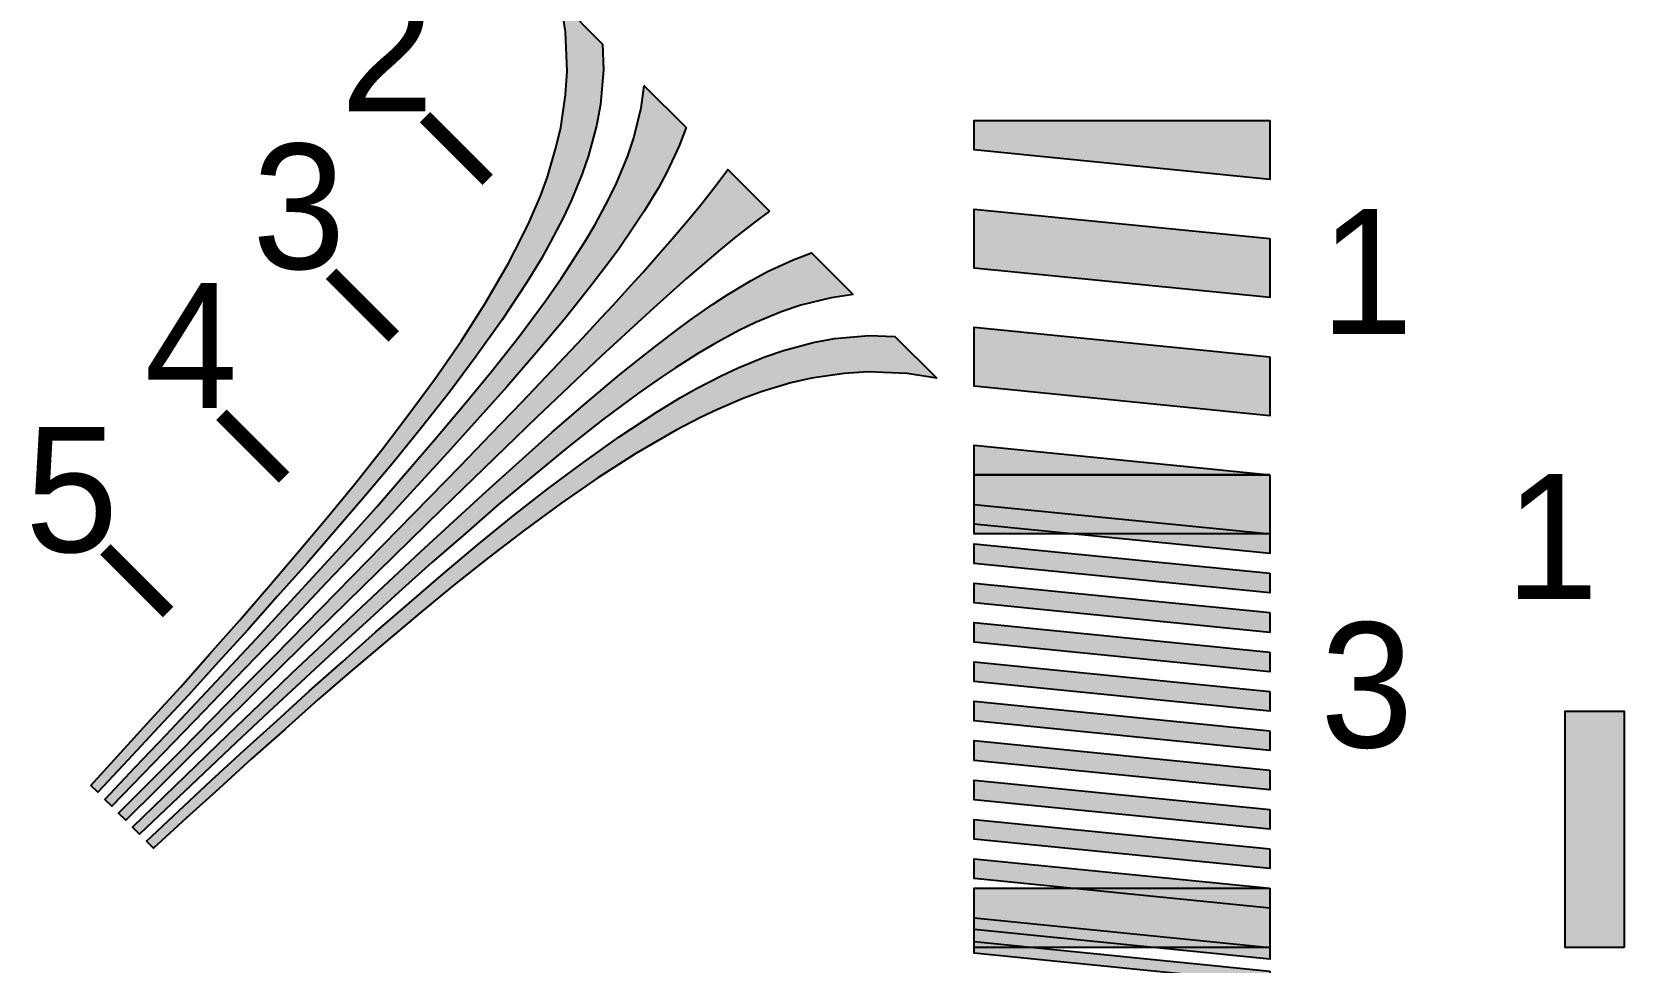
# Model space of a CAD drawing. Header units: millimetres. Extents: x 0 to 297, y 0 to 210.
# Drawn here: x 166.02 to 213.19, y 140.44 to 168 of the extents above; entities that cross this region are included whole.
import ezdxf

# ---------------------------------------------------------------- set-up
doc = ezdxf.new("R2010")
doc.units = ezdxf.units.MM
for name, color, linetype in [('CENTER', 7, 'Continuous'), ('LABELS', 7, 'Continuous'), ('PERIPHERY', 7, 'Continuous')]:
    doc.layers.add(name, color=color, linetype=linetype)

msp = doc.modelspace()

# ---------------------------------------------------------------- hatches: boundary and pattern name
at = {"layer": 'CENTER', "true_color": 0x000000}
h = msp.add_hatch(color=7, dxfattribs=at)
h.dxf.hatch_style = 1
h.paths.add_polyline_path([(213.192, 140.875), (211.442, 140.875), (211.442, 147.875), (213.192, 147.875), (213.192, 140.875)])
at = {"layer": 'PERIPHERY', "true_color": 0x000000}
h = msp.add_hatch(color=7, dxfattribs=at)
h.dxf.hatch_style = 1
h.paths.add_polyline_path([(182.929, 167.638), (182.954, 166.87), (182.867, 165.843), (182.75, 165.219), (182.515, 164.34), (182.323, 163.789), (182.002, 162.997), (181.766, 162.49), (181.382, 161.76), (181.117, 161.283), (180.696, 160.591), (179.96, 159.471), (179.186, 158.388), (178.394, 157.324), (177.577, 156.285), (176.743, 155.263), (175.895, 154.255), (175.041, 153.252), (174.175, 152.262), (173.302, 151.278), (172.43, 150.295), (171.545, 149.324), (170.661, 148.352), (169.77, 147.387), (168.872, 146.428), (167.975, 145.469), (167.771, 145.673), (168.656, 146.645), (169.541, 147.616), (170.425, 148.587), (171.297, 149.571), (172.17, 150.555), (173.03, 151.552), (173.884, 152.554), (174.731, 153.563), (175.567, 154.583), (176.39, 155.617), (177.194, 156.669), (177.98, 157.739), (178.741, 158.834), (179.465, 159.967), (180.145, 161.142), (180.523, 161.878), (180.764, 162.379), (181.098, 163.159), (181.296, 163.704), (181.55, 164.564), (181.692, 165.164), (181.834, 166.135), (181.878, 166.834), (181.828, 167.997), (181.693, 168.876), (182.929, 167.638)])
h = msp.add_hatch(color=7, dxfattribs=at)
h.dxf.hatch_style = 1
h.paths.add_polyline_path([(185.404, 165.163), (185.2, 164.624), (184.848, 163.863), (184.588, 163.381), (184.167, 162.688), (183.87, 162.242), (183.418, 161.58), (183.103, 161.153), (182.62, 160.522), (182.292, 160.108), (181.798, 159.489), (180.95, 158.481), (180.09, 157.484), (179.218, 156.5), (178.339, 155.523), (177.448, 154.558), (176.557, 153.593), (175.66, 152.634), (174.756, 151.681), (173.853, 150.728), (172.95, 149.775), (172.04, 148.829), (171.131, 147.882), (170.215, 146.942), (169.305, 145.995), (168.39, 145.055), (168.186, 145.259), (169.089, 146.212), (169.992, 147.165), (170.896, 148.117), (171.793, 149.076), (172.69, 150.035), (173.581, 151), (174.465, 151.972), (175.35, 152.943), (176.229, 153.92), (177.095, 154.911), (177.955, 155.907), (178.803, 156.916), (179.638, 157.937), (180.455, 158.976), (181.246, 160.04), (181.704, 160.696), (182.002, 161.141), (182.434, 161.822), (182.707, 162.292), (183.096, 163.016), (183.344, 163.511), (183.672, 164.297), (183.858, 164.854), (184.074, 165.751), (184.167, 166.4), (185.404, 165.163)])
h = msp.add_hatch(color=7, dxfattribs=at)
h.dxf.hatch_style = 1
h.paths.add_polyline_path([(202.692, 165.375), (202.692, 163.625), (193.942, 164.5), (193.942, 165.375), (202.692, 165.375)])
h = msp.add_hatch(color=7, dxfattribs=at)
h.dxf.hatch_style = 1
h.paths.add_polyline_path([(187.879, 162.688), (187.453, 162.372), (186.828, 161.883), (186.419, 161.549), (185.819, 161.036), (185.417, 160.695), (184.829, 160.169), (184.439, 159.816), (183.858, 159.284), (183.474, 158.925), (182.892, 158.393), (181.939, 157.49), (180.987, 156.587), (180.04, 155.677), (179.1, 154.761), (178.16, 153.846), (177.219, 152.93), (176.279, 152.014), (175.344, 151.093), (174.404, 150.177), (173.47, 149.255), (172.536, 148.333), (171.601, 147.411), (170.667, 146.489), (169.733, 145.567), (168.805, 144.639), (168.594, 144.849), (169.522, 145.778), (170.444, 146.712), (171.366, 147.646), (172.288, 148.58), (173.21, 149.515), (174.132, 150.449), (175.048, 151.389), (175.969, 152.323), (176.885, 153.264), (177.801, 154.204), (178.717, 155.145), (179.632, 156.085), (180.541, 157.032), (181.445, 157.984), (182.348, 158.937), (182.88, 159.519), (183.239, 159.902), (183.771, 160.484), (184.125, 160.873), (184.644, 161.467), (184.99, 161.864), (185.504, 162.464), (185.838, 162.872), (186.327, 163.497), (186.643, 163.923), (187.879, 162.688)])
h = msp.add_hatch(color=7, dxfattribs=at)
h.dxf.hatch_style = 1
h.paths.add_polyline_path([(202.692, 161.875), (202.692, 160.125), (193.942, 161), (193.942, 162.75), (202.692, 161.875)])
h = msp.add_hatch(color=7, dxfattribs=at)
h.dxf.hatch_style = 1
h.paths.add_polyline_path([(190.354, 160.213), (189.704, 160.12), (188.807, 159.904), (188.25, 159.718), (187.465, 159.39), (186.964, 159.149), (186.246, 158.752), (185.776, 158.481), (185.095, 158.047), (184.65, 157.75), (183.994, 157.293), (182.93, 156.501), (181.89, 155.684), (180.87, 154.849), (179.861, 154.001), (178.865, 153.141), (177.875, 152.275), (176.897, 151.396), (175.926, 150.512), (174.955, 149.627), (173.989, 148.736), (173.03, 147.839), (172.072, 146.941), (171.119, 146.038), (170.166, 145.135), (169.213, 144.232), (169.009, 144.436), (169.949, 145.351), (170.896, 146.261), (171.836, 147.177), (172.783, 148.086), (173.729, 148.996), (174.682, 149.899), (175.635, 150.802), (176.588, 151.706), (177.547, 152.603), (178.512, 153.494), (179.477, 154.385), (180.455, 155.263), (181.439, 156.136), (182.435, 156.996), (183.443, 157.844), (184.062, 158.339), (184.477, 158.667), (185.108, 159.149), (185.535, 159.465), (186.191, 159.922), (186.643, 160.213), (187.336, 160.634), (187.818, 160.894), (188.579, 161.247), (189.117, 161.451), (190.354, 160.213)])
h = msp.add_hatch(color=7, dxfattribs=at)
h.dxf.hatch_style = 1
h.paths.add_polyline_path([(192.829, 157.738), (191.95, 157.874), (190.787, 157.924), (190.088, 157.88), (189.117, 157.738), (188.51, 157.602), (187.656, 157.342), (187.111, 157.144), (186.332, 156.81), (185.831, 156.569), (185.094, 156.191), (183.919, 155.51), (182.787, 154.787), (181.692, 154.026), (180.621, 153.24), (179.569, 152.436), (178.536, 151.613), (177.515, 150.777), (176.506, 149.929), (175.504, 149.076), (174.508, 148.216), (173.524, 147.343), (172.54, 146.471), (171.569, 145.586), (170.597, 144.701), (169.626, 143.816), (169.422, 144.021), (170.381, 144.918), (171.34, 145.815), (172.305, 146.706), (173.276, 147.591), (174.247, 148.476), (175.232, 149.348), (176.216, 150.22), (177.206, 151.086), (178.208, 151.941), (179.217, 152.788), (180.237, 153.624), (181.276, 154.441), (182.341, 155.232), (183.424, 156.005), (184.544, 156.741), (185.236, 157.162), (185.713, 157.428), (186.443, 157.812), (186.95, 158.047), (187.736, 158.375), (188.293, 158.56), (189.172, 158.796), (189.796, 158.914), (190.823, 159), (191.591, 158.975), (192.829, 157.738)])
h = msp.add_hatch(color=7, dxfattribs=at)
h.dxf.hatch_style = 1
h.paths.add_polyline_path([(202.692, 158.375), (202.692, 156.625), (193.942, 157.5), (193.942, 159.25), (202.692, 158.375)])
h = msp.add_hatch(color=7, dxfattribs=at)
h.dxf.hatch_style = 1
h.paths.add_polyline_path([(202.692, 154.875), (193.942, 154.875), (193.942, 155.75), (202.692, 154.875)])
h = msp.add_hatch(color=7, dxfattribs=at)
h.dxf.hatch_style = 1
h.paths.add_polyline_path([(202.692, 154.875), (202.692, 153.125), (193.942, 153.125), (193.942, 154.875), (202.692, 154.875)])
h = msp.add_hatch(color=7, dxfattribs=at)
h.dxf.hatch_style = 1
h.paths.add_polyline_path([(202.692, 153.125), (202.692, 152.542), (193.942, 153.417), (193.942, 154), (202.692, 153.125)])
h = msp.add_hatch(color=7, dxfattribs=at)
h.dxf.hatch_style = 1
h.paths.add_polyline_path([(202.692, 151.958), (202.692, 151.375), (193.942, 152.25), (193.942, 152.833), (202.692, 151.958)])
h = msp.add_hatch(color=7, dxfattribs=at)
h.dxf.hatch_style = 1
h.paths.add_polyline_path([(202.692, 150.792), (202.692, 150.208), (193.942, 151.083), (193.942, 151.666), (202.692, 150.792)])
h = msp.add_hatch(color=7, dxfattribs=at)
h.dxf.hatch_style = 1
h.paths.add_polyline_path([(202.692, 149.625), (202.692, 149.041), (193.942, 149.916), (193.942, 150.5), (202.692, 149.625)])
h = msp.add_hatch(color=7, dxfattribs=at)
h.dxf.hatch_style = 1
h.paths.add_polyline_path([(202.692, 148.458), (202.692, 147.875), (193.942, 148.749), (193.942, 149.333), (202.692, 148.458)])
h = msp.add_hatch(color=7, dxfattribs=at)
h.dxf.hatch_style = 1
h.paths.add_polyline_path([(202.692, 147.291), (202.692, 146.708), (193.942, 147.583), (193.942, 148.166), (202.692, 147.291)])
h = msp.add_hatch(color=7, dxfattribs=at)
h.dxf.hatch_style = 1
h.paths.add_polyline_path([(202.692, 146.125), (202.692, 145.541), (193.942, 146.416), (193.942, 147), (202.692, 146.125)])
h = msp.add_hatch(color=7, dxfattribs=at)
h.dxf.hatch_style = 1
h.paths.add_polyline_path([(202.692, 144.958), (202.692, 144.374), (193.942, 145.25), (193.942, 145.833), (202.692, 144.958)])
h = msp.add_hatch(color=7, dxfattribs=at)
h.dxf.hatch_style = 1
h.paths.add_polyline_path([(202.692, 143.791), (202.692, 143.208), (193.942, 144.083), (193.942, 144.666), (202.692, 143.791)])
h = msp.add_hatch(color=7, dxfattribs=at)
h.dxf.hatch_style = 1
h.paths.add_polyline_path([(202.692, 142.625), (202.692, 142.041), (193.942, 142.916), (193.942, 143.499), (202.692, 142.625)])
h = msp.add_hatch(color=7, dxfattribs=at)
h.dxf.hatch_style = 1
h.paths.add_polyline_path([(202.692, 142.625), (202.692, 140.875), (193.942, 140.875), (193.942, 142.625), (202.692, 142.625)])
h = msp.add_hatch(color=7, dxfattribs=at)
h.dxf.hatch_style = 1
h.paths.add_polyline_path([(202.692, 140.875), (202.692, 140.525), (193.942, 141.4), (193.942, 141.75), (202.692, 140.875)])
h = msp.add_hatch(color=7, dxfattribs=at)
h.dxf.hatch_style = 1
h.paths.add_polyline_path([(202.692, 140.175), (202.692, 139.825), (193.942, 140.7), (193.942, 141.05), (202.692, 140.175)])

# ---------------------------------------------------------------- linework, layer by layer
at = {"layer": 'CENTER', "color": 250}
msp.add_lwpolyline([(213.192, 140.875), (211.442, 140.875), (211.442, 147.875), (213.192, 147.875), (213.192, 140.875)], close=True, dxfattribs=at)
at = {"layer": 'CENTER', "color": 250, "true_color": 0x000000}
for points in [[(213.192, 140.875), (213.192, 147.875), (211.442, 147.875)], [(211.442, 147.875), (211.442, 140.875), (213.192, 140.875)]]:
    msp.add_solid(points, dxfattribs=at)
at = {"layer": 'PERIPHERY', "color": 250}
for points in [[(182.929, 167.638), (182.954, 166.87), (182.867, 165.843), (182.75, 165.219), (182.515, 164.34), (182.323, 163.789), (182.002, 162.997), (181.766, 162.49), (181.382, 161.76), (181.117, 161.283), (180.696, 160.591), (179.96, 159.471), (179.186, 158.388), (178.394, 157.324), (177.577, 156.285), (176.743, 155.263), (175.895, 154.255), (175.041, 153.252), (174.175, 152.262), (173.302, 151.278), (172.43, 150.295), (171.545, 149.324), (170.661, 148.352), (169.77, 147.387), (168.872, 146.428), (167.975, 145.469), (167.771, 145.673), (168.656, 146.645), (169.541, 147.616), (170.425, 148.587), (171.297, 149.571), (172.17, 150.555), (173.03, 151.552), (173.884, 152.554), (174.731, 153.563), (175.567, 154.583), (176.39, 155.617), (177.194, 156.669), (177.98, 157.739), (178.741, 158.834), (179.465, 159.967), (180.145, 161.142), (180.523, 161.878), (180.764, 162.379), (181.098, 163.159), (181.296, 163.704), (181.55, 164.564), (181.692, 165.164), (181.834, 166.135), (181.878, 166.834), (181.828, 167.997), (181.693, 168.876), (182.929, 167.638)], [(185.404, 165.163), (185.2, 164.624), (184.848, 163.863), (184.588, 163.381), (184.167, 162.688), (183.87, 162.242), (183.418, 161.58), (183.103, 161.153), (182.62, 160.522), (182.292, 160.108), (181.798, 159.489), (180.95, 158.481), (180.09, 157.484), (179.218, 156.5), (178.339, 155.523), (177.448, 154.558), (176.557, 153.593), (175.66, 152.634), (174.756, 151.681), (173.853, 150.728), (172.95, 149.775), (172.04, 148.829), (171.131, 147.882), (170.215, 146.942), (169.305, 145.995), (168.39, 145.055), (168.186, 145.259), (169.089, 146.212), (169.992, 147.165), (170.896, 148.117), (171.793, 149.076), (172.69, 150.035), (173.581, 151), (174.465, 151.972), (175.35, 152.943), (176.229, 153.92), (177.095, 154.911), (177.955, 155.907), (178.803, 156.916), (179.638, 157.937), (180.455, 158.976), (181.246, 160.04), (181.704, 160.696), (182.002, 161.141), (182.434, 161.822), (182.707, 162.292), (183.096, 163.016), (183.344, 163.511), (183.672, 164.297), (183.858, 164.854), (184.074, 165.751), (184.167, 166.4), (185.404, 165.163)], [(202.692, 165.375), (202.692, 163.625), (193.942, 164.5), (193.942, 165.375), (202.692, 165.375)], [(187.879, 162.688), (187.453, 162.372), (186.828, 161.883), (186.419, 161.549), (185.819, 161.036), (185.417, 160.695), (184.829, 160.169), (184.439, 159.816), (183.858, 159.284), (183.474, 158.925), (182.892, 158.393), (181.939, 157.49), (180.987, 156.587), (180.04, 155.677), (179.1, 154.761), (178.16, 153.846), (177.219, 152.93), (176.279, 152.014), (175.344, 151.093), (174.404, 150.177), (173.47, 149.255), (172.536, 148.333), (171.601, 147.411), (170.667, 146.489), (169.733, 145.567), (168.805, 144.639), (168.594, 144.849), (169.522, 145.778), (170.444, 146.712), (171.366, 147.646), (172.288, 148.58), (173.21, 149.515), (174.132, 150.449), (175.048, 151.389), (175.969, 152.323), (176.885, 153.264), (177.801, 154.204), (178.717, 155.145), (179.632, 156.085), (180.541, 157.032), (181.445, 157.984), (182.348, 158.937), (182.88, 159.519), (183.239, 159.902), (183.771, 160.484), (184.125, 160.873), (184.644, 161.467), (184.99, 161.864), (185.504, 162.464), (185.838, 162.872), (186.327, 163.497), (186.643, 163.923), (187.879, 162.688)], [(202.692, 161.875), (202.692, 160.125), (193.942, 161), (193.942, 162.75), (202.692, 161.875)], [(190.354, 160.213), (189.704, 160.12), (188.807, 159.904), (188.25, 159.718), (187.465, 159.39), (186.964, 159.149), (186.246, 158.752), (185.776, 158.481), (185.095, 158.047), (184.65, 157.75), (183.994, 157.293), (182.93, 156.501), (181.89, 155.684), (180.87, 154.849), (179.861, 154.001), (178.865, 153.141), (177.875, 152.275), (176.897, 151.396), (175.926, 150.512), (174.955, 149.627), (173.989, 148.736), (173.03, 147.839), (172.072, 146.941), (171.119, 146.038), (170.166, 145.135), (169.213, 144.232), (169.009, 144.436), (169.949, 145.351), (170.896, 146.261), (171.836, 147.177), (172.783, 148.086), (173.729, 148.996), (174.682, 149.899), (175.635, 150.802), (176.588, 151.706), (177.547, 152.603), (178.512, 153.494), (179.477, 154.385), (180.455, 155.263), (181.439, 156.136), (182.435, 156.996), (183.443, 157.844), (184.062, 158.339), (184.477, 158.667), (185.108, 159.149), (185.535, 159.465), (186.191, 159.922), (186.643, 160.213), (187.336, 160.634), (187.818, 160.894), (188.579, 161.247), (189.117, 161.451), (190.354, 160.213)], [(192.829, 157.738), (191.95, 157.874), (190.787, 157.924), (190.088, 157.88), (189.117, 157.738), (188.51, 157.602), (187.656, 157.342), (187.111, 157.144), (186.332, 156.81), (185.831, 156.569), (185.094, 156.191), (183.919, 155.51), (182.787, 154.787), (181.692, 154.026), (180.621, 153.24), (179.569, 152.436), (178.536, 151.613), (177.515, 150.777), (176.506, 149.929), (175.504, 149.076), (174.508, 148.216), (173.524, 147.343), (172.54, 146.471), (171.569, 145.586), (170.597, 144.701), (169.626, 143.816), (169.422, 144.021), (170.381, 144.918), (171.34, 145.815), (172.305, 146.706), (173.276, 147.591), (174.247, 148.476), (175.232, 149.348), (176.216, 150.22), (177.206, 151.086), (178.208, 151.941), (179.217, 152.788), (180.237, 153.624), (181.276, 154.441), (182.341, 155.232), (183.424, 156.005), (184.544, 156.741), (185.236, 157.162), (185.713, 157.428), (186.443, 157.812), (186.95, 158.047), (187.736, 158.375), (188.293, 158.56), (189.172, 158.796), (189.796, 158.914), (190.823, 159), (191.591, 158.975), (192.829, 157.738)], [(202.692, 158.375), (202.692, 156.625), (193.942, 157.5), (193.942, 159.25), (202.692, 158.375)], [(202.692, 154.875), (193.942, 154.875), (193.942, 155.75), (202.692, 154.875)], [(202.692, 154.875), (202.692, 153.125), (193.942, 153.125), (193.942, 154.875), (202.692, 154.875)], [(202.692, 153.125), (202.692, 152.542), (193.942, 153.417), (193.942, 154), (202.692, 153.125)], [(202.692, 151.958), (202.692, 151.375), (193.942, 152.25), (193.942, 152.833), (202.692, 151.958)], [(202.692, 150.792), (202.692, 150.208), (193.942, 151.083), (193.942, 151.666), (202.692, 150.792)], [(202.692, 149.625), (202.692, 149.041), (193.942, 149.916), (193.942, 150.5), (202.692, 149.625)], [(202.692, 148.458), (202.692, 147.875), (193.942, 148.749), (193.942, 149.333), (202.692, 148.458)], [(202.692, 147.291), (202.692, 146.708), (193.942, 147.583), (193.942, 148.166), (202.692, 147.291)], [(202.692, 146.125), (202.692, 145.541), (193.942, 146.416), (193.942, 147), (202.692, 146.125)], [(202.692, 144.958), (202.692, 144.374), (193.942, 145.25), (193.942, 145.833), (202.692, 144.958)], [(202.692, 143.791), (202.692, 143.208), (193.942, 144.083), (193.942, 144.666), (202.692, 143.791)], [(202.692, 142.625), (202.692, 142.041), (193.942, 142.916), (193.942, 143.499), (202.692, 142.625)], [(202.692, 142.625), (202.692, 140.875), (193.942, 140.875), (193.942, 142.625), (202.692, 142.625)], [(202.692, 140.875), (202.692, 140.525), (193.942, 141.4), (193.942, 141.75), (202.692, 140.875)], [(202.692, 140.175), (202.692, 139.825), (193.942, 140.7), (193.942, 141.05), (202.692, 140.175)]]:
    msp.add_lwpolyline(points, close=True, dxfattribs=at)
at = {"layer": 'PERIPHERY', "color": 250, "lineweight": 35, "const_width": 0.437}
for points in [[(177.67, 165.472), (179.526, 163.616)], [(174.886, 160.832), (176.742, 158.976)], [(171.638, 156.656), (173.494, 154.8)], [(168.204, 152.665), (170.06, 150.809)]]:
    msp.add_lwpolyline(points, dxfattribs=at)
at = {"layer": 'PERIPHERY', "color": 250, "true_color": 0x000000}
for points in [[(182.929, 167.638), (181.693, 168.876), (181.828, 167.997)], [(182.929, 167.638), (181.828, 167.997), (181.878, 166.834)], [(182.929, 167.638), (181.098, 163.159), (179.186, 158.388)], [(182.929, 167.638), (179.186, 158.388), (179.96, 159.471)], [(182.929, 167.638), (179.96, 159.471), (180.696, 160.591)], [(182.929, 167.638), (180.696, 160.591), (181.117, 161.283)], [(182.929, 167.638), (181.296, 163.704), (181.098, 163.159)], [(182.929, 167.638), (181.117, 161.283), (181.382, 161.76)], [(182.929, 167.638), (181.55, 164.564), (181.296, 163.704)], [(182.929, 167.638), (181.382, 161.76), (181.766, 162.49)], [(182.929, 167.638), (181.692, 165.164), (181.55, 164.564)], [(182.929, 167.638), (181.834, 166.135), (181.692, 165.164)], [(182.929, 167.638), (181.766, 162.49), (182.002, 162.997)], [(182.929, 167.638), (181.878, 166.834), (181.834, 166.135)], [(182.929, 167.638), (182.002, 162.997), (182.323, 163.789)], [(182.929, 167.638), (182.323, 163.789), (182.515, 164.34)], [(182.929, 167.638), (182.515, 164.34), (182.75, 165.219)], [(182.929, 167.638), (182.75, 165.219), (182.867, 165.843)], [(182.867, 165.843), (182.954, 166.87), (182.929, 167.638)], [(185.404, 165.163), (184.167, 166.4), (184.074, 165.751)], [(185.404, 165.163), (184.074, 165.751), (183.858, 164.854)], [(185.404, 165.163), (179.638, 157.937), (174.756, 151.681)], [(185.404, 165.163), (174.756, 151.681), (175.66, 152.634)], [(185.404, 165.163), (175.66, 152.634), (176.557, 153.593)], [(185.404, 165.163), (176.557, 153.593), (177.448, 154.558)], [(185.404, 165.163), (177.448, 154.558), (178.339, 155.523)], [(185.404, 165.163), (178.339, 155.523), (179.218, 156.5)], [(185.404, 165.163), (179.218, 156.5), (180.09, 157.484)], [(185.404, 165.163), (180.455, 158.976), (179.638, 157.937)], [(185.404, 165.163), (180.09, 157.484), (180.95, 158.481)], [(185.404, 165.163), (181.246, 160.04), (180.455, 158.976)], [(185.404, 165.163), (180.95, 158.481), (181.798, 159.489)], [(185.404, 165.163), (181.704, 160.696), (181.246, 160.04)], [(185.404, 165.163), (182.002, 161.141), (181.704, 160.696)], [(185.404, 165.163), (181.798, 159.489), (182.292, 160.108)], [(185.404, 165.163), (182.434, 161.822), (182.002, 161.141)], [(185.404, 165.163), (182.292, 160.108), (182.62, 160.522)], [(185.404, 165.163), (182.707, 162.292), (182.434, 161.822)], [(185.404, 165.163), (182.62, 160.522), (183.103, 161.153)], [(185.404, 165.163), (183.096, 163.016), (182.707, 162.292)], [(185.404, 165.163), (183.344, 163.511), (183.096, 163.016)], [(185.404, 165.163), (183.103, 161.153), (183.418, 161.58)], [(185.404, 165.163), (183.672, 164.297), (183.344, 163.511)], [(185.404, 165.163), (183.418, 161.58), (183.87, 162.242)], [(185.404, 165.163), (183.858, 164.854), (183.672, 164.297)], [(185.404, 165.163), (183.87, 162.242), (184.167, 162.688)], [(185.404, 165.163), (184.167, 162.688), (184.588, 163.381)], [(185.404, 165.163), (184.588, 163.381), (184.848, 163.863)], [(184.848, 163.863), (185.2, 164.624), (185.404, 165.163)], [(202.692, 165.375), (193.942, 165.375), (193.942, 164.5)], [(193.942, 164.5), (202.692, 163.625), (202.692, 165.375)], [(187.879, 162.688), (186.643, 163.923), (186.327, 163.497)], [(187.879, 162.688), (186.327, 163.497), (185.838, 162.872)], [(181.098, 163.159), (180.764, 162.379), (179.186, 158.388)], [(187.879, 162.688), (185.838, 162.872), (185.504, 162.464)], [(202.692, 161.875), (193.942, 162.75), (193.942, 161)], [(180.764, 162.379), (180.523, 161.878), (178.394, 157.324)], [(180.764, 162.379), (178.394, 157.324), (179.186, 158.388)], [(187.879, 162.688), (182.348, 158.937), (181.445, 157.984)], [(181.445, 157.984), (187.453, 162.372), (187.879, 162.688)], [(181.445, 157.984), (186.828, 161.883), (187.453, 162.372)], [(187.879, 162.688), (182.88, 159.519), (182.348, 158.937)], [(187.879, 162.688), (183.239, 159.902), (182.88, 159.519)], [(187.879, 162.688), (183.771, 160.484), (183.239, 159.902)], [(187.879, 162.688), (184.125, 160.873), (183.771, 160.484)], [(187.879, 162.688), (184.644, 161.467), (184.125, 160.873)], [(187.879, 162.688), (184.99, 161.864), (184.644, 161.467)], [(187.879, 162.688), (185.504, 162.464), (184.99, 161.864)], [(180.523, 161.878), (180.145, 161.142), (178.394, 157.324)], [(181.445, 157.984), (186.419, 161.549), (186.828, 161.883)], [(193.942, 161), (202.692, 160.125), (202.692, 161.875)], [(181.445, 157.984), (185.819, 161.036), (186.419, 161.549)], [(190.354, 160.213), (189.117, 161.451), (188.579, 161.247)], [(180.145, 161.142), (179.465, 159.967), (176.743, 155.263)], [(180.145, 161.142), (176.743, 155.263), (177.577, 156.285)], [(180.145, 161.142), (177.577, 156.285), (178.394, 157.324)], [(181.445, 157.984), (185.417, 160.695), (185.819, 161.036)], [(190.354, 160.213), (187.818, 160.894), (187.336, 160.634)], [(190.354, 160.213), (188.579, 161.247), (187.818, 160.894)], [(181.445, 157.984), (184.829, 160.169), (185.417, 160.695)], [(190.354, 160.213), (187.336, 160.634), (186.643, 160.213)], [(186.191, 159.922), (169.949, 145.351), (169.009, 144.436)], [(186.191, 159.922), (169.009, 144.436), (174.955, 149.627)], [(186.191, 159.922), (170.896, 146.261), (169.949, 145.351)], [(186.191, 159.922), (171.836, 147.177), (170.896, 146.261)], [(186.191, 159.922), (172.783, 148.086), (171.836, 147.177)], [(186.191, 159.922), (173.729, 148.996), (172.783, 148.086)], [(186.191, 159.922), (174.682, 149.899), (173.729, 148.996)], [(186.191, 159.922), (175.635, 150.802), (174.682, 149.899)], [(186.191, 159.922), (174.955, 149.627), (175.926, 150.512)], [(186.191, 159.922), (176.588, 151.706), (175.635, 150.802)], [(179.465, 159.967), (178.741, 158.834), (175.895, 154.255)], [(179.465, 159.967), (175.895, 154.255), (176.743, 155.263)], [(186.191, 159.922), (175.926, 150.512), (176.897, 151.396)], [(186.191, 159.922), (177.547, 152.603), (176.588, 151.706)], [(186.191, 159.922), (176.897, 151.396), (177.875, 152.275)], [(186.191, 159.922), (178.512, 153.494), (177.547, 152.603)], [(186.191, 159.922), (177.875, 152.275), (178.865, 153.141)], [(186.191, 159.922), (179.477, 154.385), (178.512, 153.494)], [(186.191, 159.922), (178.865, 153.141), (179.861, 154.001)], [(186.191, 159.922), (180.455, 155.263), (179.477, 154.385)], [(186.191, 159.922), (179.861, 154.001), (180.87, 154.849)], [(186.191, 159.922), (181.439, 156.136), (180.455, 155.263)], [(186.191, 159.922), (180.87, 154.849), (181.89, 155.684)], [(186.191, 159.922), (182.435, 156.996), (181.439, 156.136)], [(181.445, 157.984), (184.439, 159.816), (184.829, 160.169)], [(186.191, 159.922), (181.89, 155.684), (182.93, 156.501)], [(186.191, 159.922), (183.443, 157.844), (182.435, 156.996)], [(186.191, 159.922), (182.93, 156.501), (183.994, 157.293)], [(186.191, 159.922), (184.062, 158.339), (183.443, 157.844)], [(186.191, 159.922), (183.994, 157.293), (184.65, 157.75)], [(186.191, 159.922), (184.477, 158.667), (184.062, 158.339)], [(186.191, 159.922), (185.108, 159.149), (184.477, 158.667)], [(186.191, 159.922), (184.65, 157.75), (185.095, 158.047)], [(186.191, 159.922), (185.095, 158.047), (185.776, 158.481)], [(186.191, 159.922), (185.535, 159.465), (185.108, 159.149)], [(186.191, 159.922), (185.776, 158.481), (186.246, 158.752)], [(190.354, 160.213), (186.643, 160.213), (186.191, 159.922)], [(186.191, 159.922), (189.704, 160.12), (190.354, 160.213)], [(186.191, 159.922), (188.807, 159.904), (189.704, 160.12)], [(186.191, 159.922), (186.246, 158.752), (186.964, 159.149)], [(186.191, 159.922), (186.964, 159.149), (187.465, 159.39)], [(186.191, 159.922), (187.465, 159.39), (188.25, 159.718)], [(186.191, 159.922), (188.25, 159.718), (188.807, 159.904)], [(181.445, 157.984), (183.858, 159.284), (184.439, 159.816)], [(181.445, 157.984), (183.474, 158.925), (183.858, 159.284)], [(192.829, 157.738), (190.823, 159), (189.796, 158.914)], [(192.829, 157.738), (191.591, 158.975), (190.823, 159)], [(202.692, 158.375), (193.942, 159.25), (193.942, 157.5)], [(178.741, 158.834), (177.98, 157.739), (174.175, 152.262)], [(178.741, 158.834), (174.175, 152.262), (175.041, 153.252)], [(178.741, 158.834), (175.041, 153.252), (175.895, 154.255)], [(188.293, 158.56), (178.208, 151.941), (177.206, 151.086)], [(188.293, 158.56), (177.206, 151.086), (182.787, 154.787)], [(188.293, 158.56), (179.217, 152.788), (178.208, 151.941)], [(188.293, 158.56), (180.237, 153.624), (179.217, 152.788)], [(188.293, 158.56), (181.276, 154.441), (180.237, 153.624)], [(188.293, 158.56), (182.341, 155.232), (181.276, 154.441)], [(181.445, 157.984), (182.892, 158.393), (183.474, 158.925)], [(188.293, 158.56), (183.424, 156.005), (182.341, 155.232)], [(188.293, 158.56), (182.787, 154.787), (183.919, 155.51)], [(188.293, 158.56), (184.544, 156.741), (183.424, 156.005)], [(188.293, 158.56), (183.919, 155.51), (185.094, 156.191)], [(188.293, 158.56), (185.236, 157.162), (184.544, 156.741)], [(188.293, 158.56), (185.094, 156.191), (185.831, 156.569)], [(188.293, 158.56), (185.713, 157.428), (185.236, 157.162)], [(188.293, 158.56), (186.443, 157.812), (185.713, 157.428)], [(188.293, 158.56), (185.831, 156.569), (186.332, 156.81)], [(188.293, 158.56), (186.332, 156.81), (187.111, 157.144)], [(188.293, 158.56), (186.95, 158.047), (186.443, 157.812)], [(188.293, 158.56), (187.736, 158.375), (186.95, 158.047)], [(188.293, 158.56), (187.111, 157.144), (187.656, 157.342)], [(188.293, 158.56), (187.656, 157.342), (188.51, 157.602)], [(192.829, 157.738), (189.172, 158.796), (188.293, 158.56)], [(188.293, 158.56), (188.51, 157.602), (189.117, 157.738)], [(188.293, 158.56), (189.117, 157.738), (190.088, 157.88)], [(188.293, 158.56), (190.088, 157.88), (190.787, 157.924)], [(188.293, 158.56), (190.787, 157.924), (191.95, 157.874)], [(188.293, 158.56), (191.95, 157.874), (192.829, 157.738)], [(192.829, 157.738), (189.796, 158.914), (189.172, 158.796)], [(181.445, 157.984), (181.939, 157.49), (182.892, 158.393)], [(193.942, 157.5), (202.692, 156.625), (202.692, 158.375)], [(181.445, 157.984), (180.541, 157.032), (168.805, 144.639)], [(181.445, 157.984), (168.805, 144.639), (169.733, 145.567)], [(181.445, 157.984), (169.733, 145.567), (170.667, 146.489)], [(181.445, 157.984), (170.667, 146.489), (171.601, 147.411)], [(181.445, 157.984), (171.601, 147.411), (172.536, 148.333)], [(181.445, 157.984), (172.536, 148.333), (173.47, 149.255)], [(177.98, 157.739), (177.194, 156.669), (173.302, 151.278)], [(177.98, 157.739), (173.302, 151.278), (174.175, 152.262)], [(181.445, 157.984), (173.47, 149.255), (174.404, 150.177)], [(179.638, 157.937), (178.803, 156.916), (173.853, 150.728)], [(179.638, 157.937), (173.853, 150.728), (174.756, 151.681)], [(181.445, 157.984), (174.404, 150.177), (175.344, 151.093)], [(181.445, 157.984), (175.344, 151.093), (176.279, 152.014)], [(181.445, 157.984), (176.279, 152.014), (177.219, 152.93)], [(181.445, 157.984), (177.219, 152.93), (178.16, 153.846)], [(181.445, 157.984), (178.16, 153.846), (179.1, 154.761)], [(181.445, 157.984), (179.1, 154.761), (180.04, 155.677)], [(181.445, 157.984), (180.04, 155.677), (180.987, 156.587)], [(181.445, 157.984), (180.987, 156.587), (181.939, 157.49)], [(180.541, 157.032), (179.632, 156.085), (168.805, 144.639)], [(178.803, 156.916), (177.955, 155.907), (172.04, 148.829)], [(178.803, 156.916), (172.04, 148.829), (172.95, 149.775)], [(177.194, 156.669), (176.39, 155.617), (172.43, 150.295)], [(177.194, 156.669), (172.43, 150.295), (173.302, 151.278)], [(178.803, 156.916), (172.95, 149.775), (173.853, 150.728)], [(179.632, 156.085), (178.717, 155.145), (168.805, 144.639)], [(177.955, 155.907), (177.095, 154.911), (170.215, 146.942)], [(177.955, 155.907), (170.215, 146.942), (171.131, 147.882)], [(177.955, 155.907), (171.131, 147.882), (172.04, 148.829)], [(193.942, 155.75), (193.942, 154.875), (202.692, 154.875)], [(176.39, 155.617), (175.567, 154.583), (170.661, 148.352)], [(176.39, 155.617), (170.661, 148.352), (171.545, 149.324)], [(176.39, 155.617), (171.545, 149.324), (172.43, 150.295)], [(178.717, 155.145), (177.801, 154.204), (168.805, 144.639)], [(177.095, 154.911), (176.229, 153.92), (169.305, 145.995)], [(177.095, 154.911), (169.305, 145.995), (170.215, 146.942)], [(177.206, 151.086), (181.692, 154.026), (182.787, 154.787)], [(202.692, 154.875), (193.942, 154.875), (193.942, 153.125)], [(193.942, 153.125), (202.692, 153.125), (202.692, 154.875)], [(175.567, 154.583), (174.731, 153.563), (169.77, 147.387)], [(175.567, 154.583), (169.77, 147.387), (170.661, 148.352)], [(176.229, 153.92), (175.35, 152.943), (168.39, 145.055)], [(176.229, 153.92), (168.39, 145.055), (169.305, 145.995)], [(177.801, 154.204), (175.969, 152.323), (168.805, 144.639)], [(177.801, 154.204), (176.885, 153.264), (175.969, 152.323)], [(177.206, 151.086), (180.621, 153.24), (181.692, 154.026)], [(202.692, 153.125), (193.942, 154), (193.942, 153.417)], [(174.731, 153.563), (173.884, 152.554), (167.975, 145.469)], [(174.731, 153.563), (167.975, 145.469), (168.872, 146.428)], [(174.731, 153.563), (168.872, 146.428), (169.77, 147.387)], [(193.942, 153.417), (202.692, 152.542), (202.692, 153.125)], [(175.35, 152.943), (173.581, 151), (168.39, 145.055)], [(175.35, 152.943), (174.465, 151.972), (173.581, 151)], [(177.206, 151.086), (179.569, 152.436), (180.621, 153.24)], [(202.692, 151.958), (193.942, 152.833), (193.942, 152.25)], [(173.884, 152.554), (173.03, 151.552), (167.975, 145.469)], [(177.206, 151.086), (178.536, 151.613), (179.569, 152.436)], [(175.969, 152.323), (174.132, 150.449), (168.805, 144.639)], [(175.969, 152.323), (175.048, 151.389), (174.132, 150.449)], [(193.942, 152.25), (202.692, 151.375), (202.692, 151.958)], [(173.03, 151.552), (172.17, 150.555), (167.975, 145.469)], [(177.206, 151.086), (177.515, 150.777), (178.536, 151.613)], [(202.692, 150.792), (193.942, 151.666), (193.942, 151.083)], [(173.581, 151), (172.69, 150.035), (168.39, 145.055)], [(177.206, 151.086), (170.381, 144.918), (169.422, 144.021)], [(177.206, 151.086), (169.422, 144.021), (169.626, 143.816)], [(177.206, 151.086), (169.626, 143.816), (170.597, 144.701)], [(177.206, 151.086), (171.34, 145.815), (170.381, 144.918)], [(177.206, 151.086), (170.597, 144.701), (171.569, 145.586)], [(177.206, 151.086), (172.305, 146.706), (171.34, 145.815)], [(177.206, 151.086), (171.569, 145.586), (172.54, 146.471)], [(177.206, 151.086), (173.276, 147.591), (172.305, 146.706)], [(177.206, 151.086), (172.54, 146.471), (173.524, 147.343)], [(177.206, 151.086), (174.247, 148.476), (173.276, 147.591)], [(177.206, 151.086), (173.524, 147.343), (174.508, 148.216)], [(177.206, 151.086), (175.232, 149.348), (174.247, 148.476)], [(177.206, 151.086), (174.508, 148.216), (175.504, 149.076)], [(177.206, 151.086), (176.216, 150.22), (175.232, 149.348)], [(177.206, 151.086), (175.504, 149.076), (176.506, 149.929)], [(177.206, 151.086), (176.506, 149.929), (177.515, 150.777)], [(193.942, 151.083), (202.692, 150.208), (202.692, 150.792)], [(172.17, 150.555), (170.425, 148.587), (167.975, 145.469)], [(172.17, 150.555), (171.297, 149.571), (170.425, 148.587)], [(202.692, 149.625), (193.942, 150.5), (193.942, 149.916)], [(172.69, 150.035), (171.793, 149.076), (168.39, 145.055)], [(174.132, 150.449), (172.288, 148.58), (168.805, 144.639)], [(174.132, 150.449), (173.21, 149.515), (172.288, 148.58)], [(169.009, 144.436), (173.989, 148.736), (174.955, 149.627)], [(193.942, 149.916), (202.692, 149.041), (202.692, 149.625)], [(171.793, 149.076), (170.896, 148.117), (168.39, 145.055)], [(202.692, 148.458), (193.942, 149.333), (193.942, 148.749)], [(170.425, 148.587), (169.541, 147.616), (167.975, 145.469)], [(169.009, 144.436), (173.03, 147.839), (173.989, 148.736)], [(193.942, 148.749), (202.692, 147.875), (202.692, 148.458)], [(170.896, 148.117), (169.992, 147.165), (168.186, 145.259)], [(170.896, 148.117), (168.186, 145.259), (168.39, 145.055)], [(172.288, 148.58), (170.444, 146.712), (168.805, 144.639)], [(172.288, 148.58), (171.366, 147.646), (170.444, 146.712)], [(202.692, 147.291), (193.942, 148.166), (193.942, 147.583)], [(169.009, 144.436), (172.072, 146.941), (173.03, 147.839)], [(169.541, 147.616), (168.656, 146.645), (167.771, 145.673)], [(169.541, 147.616), (167.771, 145.673), (167.975, 145.469)], [(193.942, 147.583), (202.692, 146.708), (202.692, 147.291)], [(169.992, 147.165), (169.089, 146.212), (168.186, 145.259)], [(170.444, 146.712), (169.522, 145.778), (168.805, 144.639)], [(169.009, 144.436), (171.119, 146.038), (172.072, 146.941)], [(202.692, 146.125), (193.942, 147), (193.942, 146.416)], [(193.942, 146.416), (202.692, 145.541), (202.692, 146.125)], [(169.522, 145.778), (168.594, 144.849), (168.805, 144.639)], [(169.009, 144.436), (170.166, 145.135), (171.119, 146.038)], [(202.692, 144.958), (193.942, 145.833), (193.942, 145.25)], [(169.009, 144.436), (169.213, 144.232), (170.166, 145.135)], [(193.942, 145.25), (202.692, 144.374), (202.692, 144.958)], [(202.692, 143.791), (193.942, 144.666), (193.942, 144.083)], [(193.942, 144.083), (202.692, 143.208), (202.692, 143.791)], [(202.692, 142.625), (193.942, 143.499), (193.942, 142.916)], [(193.942, 142.916), (202.692, 142.041), (202.692, 142.625)], [(202.692, 142.625), (193.942, 142.625), (193.942, 140.875)], [(193.942, 140.875), (202.692, 140.875), (202.692, 142.625)], [(202.692, 140.875), (193.942, 141.75), (193.942, 141.4)], [(193.942, 141.4), (202.692, 140.525), (202.692, 140.875)], [(202.692, 140.175), (193.942, 141.05), (193.942, 140.7)], [(193.942, 140.7), (202.692, 139.825), (202.692, 140.175)]]:
    msp.add_solid(points, dxfattribs=at)

# ---------------------------------------------------------------- texts
at = {"layer": 'LABELS', "color": 250}
for s, p in [('2', (175.173, 165.644)), ('3', (172.555, 160.977)), ('1', (204.191, 159.049)), ('4', (169.364, 156.853)), ('5', (165.825, 152.587)), ('1', (209.673, 151.196)), ('3', (204.191, 146.799))]:
    msp.add_text(s, height=3.704, dxfattribs=at).set_placement(p)

doc.saveas('drawing.dxf')
